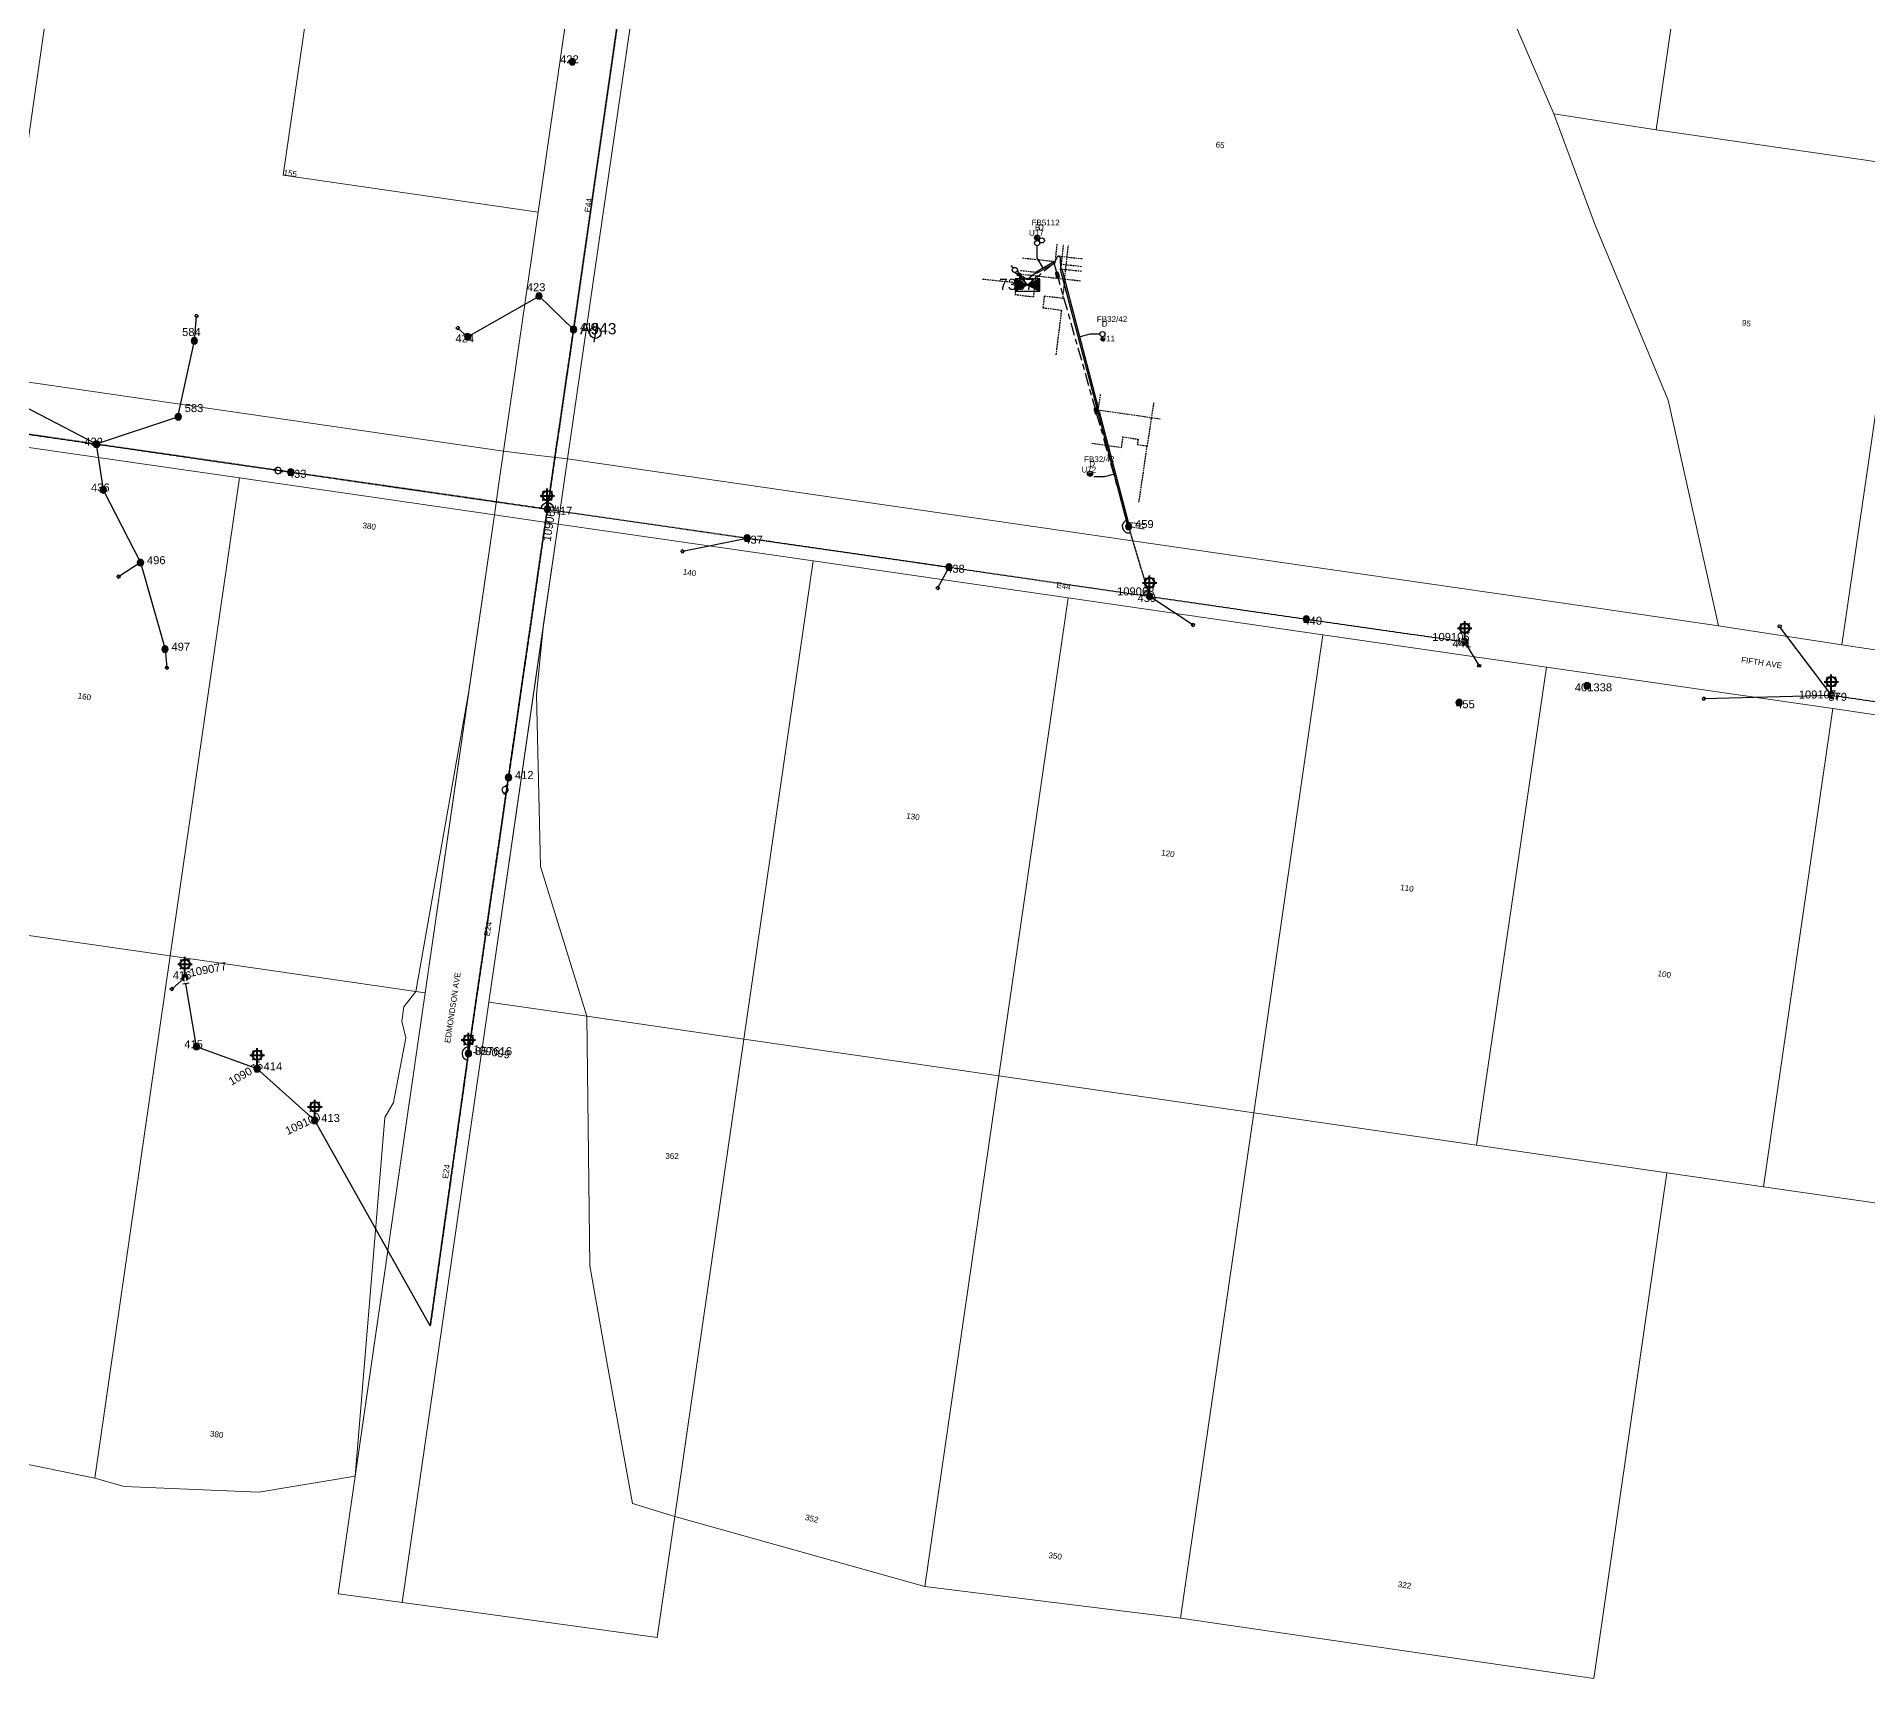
# Model space of a CAD drawing. Header units: metres. Extents: x 368 to 298975, y 411 to 6243625.
# Drawn here: x 297385 to 297957, y 6241139 to 6241652 of the extents above; entities that cross this region are included whole.
import ezdxf
from ezdxf.enums import TextEntityAlignment as Align

# ---------------------------------------------------------------- set-up
doc = ezdxf.new("R2010")
doc.units = ezdxf.units.M
for name, pattern in [('Cable Exist OH', [1, 1, 0]), ('Cable Exist UG', [8.2, 4, -1.2, 1.8, -1.2]), ('DASHED', [0.75, 0.5, -0.25])]:
    doc.linetypes.add(name, pattern=pattern)
doc.layers.get('0').update_dxf_attribs({"color": 6})
doc.layers.add('Cadastre Land Parcels_SP_EXT', color=250, linetype='Continuous', lineweight=5)
doc.layers.add('Cadastre Roads_SP_EXT', color=250, linetype='Continuous', lineweight=5)
for name, color, linetype in [('Duct_SP_EXT', 7, 'Continuous'), ('Equip_HV_EXT', 7, 'Continuous'), ('Equip_LV_EXT', 7, 'Continuous'), ('Equip_SP_HV_EXT', 7, 'Continuous'), ('Equip_SP_LV_EXT', 7, 'Continuous'), ('Equip_SP_SL_EXT', 7, 'Continuous'), ('Mains_HV_EXT', 7, 'Continuous'), ('Mains_LV_EXT', 7, 'Continuous'), ('Services_SP_EXT', 7, 'Continuous'), ('Sub_SP_EXT', 7, 'Continuous'), ('SupportsOH_SP_TR_HV_LV_SL_EXT', 7, 'Continuous'), ('Trench_SP_EXT', 7, 'Continuous')]:
    doc.layers.add(name, color=color, linetype=linetype)
doc.layers.add('UNKNOWN_FEATURES', color=1, linetype='DASHED', plot=False)
doc.styles.add('HVSW_LABEL', font='arial.ttf')
doc.styles.add('iecARIAL', font='arial.ttf', dxfattribs={"height": 2})
doc.styles.add('POLE_LABEL', font='arial.ttf')
doc.styles.get("Standard").update_dxf_attribs({"font": 'arial.ttf'})

# ---------------------------------------------------------------- blocks, each defined once
blk = doc.blocks.new('SUB_PADMOUNT_EXT')
for points in [[(0, 0), (-3.84, 1.92), (-3.84, -1.92)], [(0, 0), (3.84, 1.92), (3.84, -1.92)]]:
    blk.add_hatch(color=256).paths.add_polyline_path(points)
for p, q in [((3.84, 1.92), (-3.84, -1.92)), ((-3.84, 1.92), (3.84, -1.92))]:
    blk.add_line(p, q)
blk.add_lwpolyline([(-3.84, -1.92), (3.84, -1.92), (3.84, 1.92), (-3.84, 1.92)], close=True)
for tag, height, flags, p in [('STREET_CODE', 0.2, 9, (1.5, 0)), ('ASSET_NUM', 3.5, 8, (2, 2)), ('CONSTRUCTED_VOLTAGE', 0.2, 9, (1.5, -0.2)), ('OPERATING_VOLTAGE', 0.2, 9, (1.5, -0.6)), ('ORIENTATION', 0.2, 9, (1.5, -0.8)), ('OWNED_BY', 0.2, 9, (1.5, -1)), ('OPERATED_BY', 0.2, 9, (1.5, -1.2)), ('SECONDARY_VOLTAGE', 0.2, 9, (1.5, -1.6)), ('STATE', 0.2, 9, (1.5, -1.8)), ('SUBSTATION_TYPE', 0.2, 9, (1.5, -2.2)), ('STREETNAME', 0.2, 9, (1.5, -3)), ('SUBURB', 0.2, 9, (1.5, -3.2)), ('Z', 0.2, 1, (1.5, -3.6)), ('NO_PHASES', 0.2, 9, (1.5, -0.4)), ('MAINTAINED_BY', 0.2, 9, (1.5, -1.4)), ('PARENT', 0.2, 9, (1.5, -2)), ('USAGE', 0.2, 9, (1.5, -2.4)), ('LEGEND', 0.2, 9, (1.5, -2.6)), ('LOCATION', 0.2, 9, (1.5, -2.8)), ('NOTES', 0.2, 9, (1.5, -3.4))]:
    blk.add_attdef(tag, text='', height=height, dxfattribs=dict(flags=flags)).set_placement(p, align=Align.MIDDLE_LEFT)
blk = doc.blocks.new('DUCT_EXT')
blk.add_circle((0, 0.8), 0.8)
at = {"flags": 1}
blk.add_attdef('Z', (0, 0), '', height=0.2, dxfattribs=at)
at = {"flags": 9}
for tag, p in [('DUCT_CODE', (0, 0)), ('XSECT_TYPE', (0, -0.2)), ('STATE', (0, -0.6)), ('FB_REFERENCE', (0, -0.4)), ('NOTES', (0, -0.8))]:
    blk.add_attdef(tag, text='', height=0.2, dxfattribs=at).set_placement(p, align=Align.MIDDLE_LEFT)
blk = doc.blocks.new('LV_OH_LINKS_OPEN_EXT')
for p, q in [((-0.17, 4.97), (-0.17, 5.46)), ((-0.17, 3), (-0.17, 2.5)), ((0.17, 4.97), (0.17, 5.46)), ((0.17, 3), (0.17, 2.5))]:
    blk.add_line(p, q)
blk.add_lwpolyline([(0, 2.99, 1), (0, 4.98, 1)], format="xyb", close=True)
at = {"flags": 9}
for tag, p in [('ACTUAL_STATUS', (0, 0)), ('CONSTRUCTED_VOLTAGE', (0, -0.2)), ('OPERATING_VOLTAGE', (0, -0.6)), ('ORIENTATION', (0, -0.8)), ('OWNED_BY', (0, -1)), ('STATE', (0, -1.2)), ('SWITCH_TYPE', (0, -1.4)), ('NO_PHASES', (0, -0.4)), ('USAGE', (0, -1.6)), ('LEGEND', (0, -1.8)), ('NOTES', (0, -2))]:
    blk.add_attdef(tag, text='', height=0.2, dxfattribs=at).set_placement(p, align=Align.MIDDLE_LEFT)
at = {"flags": 1}
blk.add_attdef('Z', (0, 0), '', height=0.2, dxfattribs=at)
blk = doc.blocks.new('SL_LANTERN_EXT')
at = {"lineweight": 40}
for p, q in [((0, 1.97), (0, 6.47)), ((-2.25, 4.22), (2.25, 4.22)), ((-1.46, 5.68), (-1.06, 5.28)), ((-1.46, 2.76), (-1.06, 3.16)), ((0, 0), (0, 2.72)), ((1.46, 5.68), (1.06, 5.28)), ((1.46, 2.76), (1.06, 3.16))]:
    blk.add_line(p, q, dxfattribs=at)
blk.add_circle((0, 4.22), 1.5, dxfattribs=at)
at = {"style": 'iecARIAL', "flags": 8}
blk.add_attdef('ASSET_NUM', (1.5, 1.5), '', height=2.5, dxfattribs=at)
for tag, p, height, flags in [('OPERATING_VOLTAGE', (0.98, -1.65), 0.2, 9), ('ORIENTATION', (0.98, -1.85), 0.2, 9), ('OWNED_BY', (0.98, -2.05), 0.2, 9), ('STATE', (0.98, -2.25), 0.2, 9), ('CONSTRUCTED_VOLTAGE', (0.98, -0.65), 0.2, 9), ('CONTROL_TYPE', (0.98, -0.85), 0.2, 9), ('LANTERN_PURPOSE', (0.98, -1.05), 0.2, 9), ('LANTERN_TYPE', (0.98, -1.25), 0.2, 9), ('NO_PHASES', (0.98, -1.45), 0.2, 9), ('USAGE', (0.98, -2.45), 0.2, 9), ('CEXIST', (0.98, -2.65), 0.2, 9), ('CNEW', (0.98, -2.85), 0.2, 9), ('CNUMBER', (0.98, -3.05), 0.2, 9), ('CREMOVE', (0.98, -3.25), 0.2, 9), ('CREPLACE', (0.98, -3.45), 0.2, 9), ('LKINGHEIGHT', (0.98, -3.65), 0.2, 9), ('LBRACKET', (0.98, -3.85), 0.2, 9), ('LBRACKETVOCAB', (0.98, -4.05), 0.2, 9), ('LCATEGORY', (0.98, -4.25), 0.2, 9), ('LCHARGE1', (0.98, -4.45), 0.2, 9), ('LCHARGE1PERCENT', (0.98, -4.65), 0.2, 9), ('LCHARGE2', (0.98, -4.85), 0.2, 9), ('LCHARGE2PERCENT', (0.98, -5.05), 0.2, 9), ('LCHARGE3', (0.98, -5.25), 0.2, 9), ('LCHARGE3PERCENT', (0.98, -5.45), 0.2, 9), ('LEXIST', (0.98, -5.65), 0.2, 9), ('LLAMP', (0.98, -5.85), 0.2, 9), ('LNUMBER', (2.18, -3.25), 2.5, 8), ('STREETNAME', (0.98, -9.25), 0.2, 9), ('SUBURB', (0.98, -9.45), 0.2, 1), ('LLAMPVOCAB', (0.98, -6.05), 0.2, 9), ('LMAST', (0.98, -6.25), 0.2, 9), ('LMASTVOCAB', (0.98, -6.45), 0.2, 9), ('LNEW', (0.98, -6.65), 0.2, 9), ('LANTNUMBER', (0.98, -6.85), 0.2, 9), ('LOUTREACH', (0.98, -7.25), 0.2, 9), ('LOUTREACHVOCAB', (0.98, -7.45), 0.2, 9), ('LRATECODE', (0.98, -7.65), 0.2, 9), ('LREMOVE', (0.98, -7.85), 0.2, 9), ('LREPLACE', (0.98, -8.05), 0.2, 9), ('LTYPE', (0.98, -8.25), 0.2, 9), ('LTYPEVOCAB', (0.98, -8.45), 0.2, 9), ('LEGEND', (0.98, -8.65), 0.2, 9), ('LOCATION', (0.98, -8.85), 0.2, 9), ('NOTES', (0.98, -9.05), 0.2, 9)]:
    blk.add_attdef(tag, p, '', height=height, dxfattribs=dict(flags=flags))
blk = doc.blocks.new('CCP_EXT')
blk.add_wipeout([(0, 0.57), (0.57, 0), (0, -0.57), (-0.57, 0)])
blk.add_lwpolyline([(-0.57, 0), (0, 0.57), (0.57, 0), (0, -0.57), (-0.57, 0)])
at = {"flags": 1}
blk.add_attdef('Z', (0, 0), '', height=0.2, dxfattribs=at)
at = {"flags": 9}
for tag, p in [('CCP_TYPE', (0, 0)), ('CONSTRUCTED_VOLTAGE', (0, -0.2)), ('OPERATING_VOLTAGE', (0, -0.6)), ('ORIENTATION', (0, -0.8)), ('OWNED_BY', (0, -1)), ('STATE', (0, -1.8)), ('NO_PHASES', (0, -0.4)), ('USAGE', (0, -1.2)), ('LEGEND', (0, -1.4)), ('LIFE_SUPPORT', (0, -1.6)), ('NOTES', (0, -2))]:
    blk.add_attdef(tag, text='', height=0.2, dxfattribs=at).set_placement(p, align=Align.MIDDLE_LEFT)
blk = doc.blocks.new('POLE_EXT')
blk.add_hatch(color=256).paths.add_polyline_path([(-1, 0, 1), (1, 0, 1)])
blk.add_lwpolyline([(-1, 0, 1), (1, 0, 1)], format="xyb", close=True)
for tag, height, flags, p in [('pNumber', 2.5, 8, (-17.84, 2.07)), ('OWNED_BY', 0.2, 9, (1.35, -0.4)), ('SPECIAL_USE', 0.2, 9, (1.35, -0.8)), ('STATE', 0.2, 9, (1.35, -1)), ('cLV', 0.2, 9, (1.35, -1.4)), ('hDepth', 0.2, 9, (1.35, -1.6)), ('hDia', 0.2, 9, (1.35, -1.8)), ('cHV', 0.2, 9, (1.35, -2)), ('cLinedev', 0.2, 9, (1.35, -3.4)), ('pExisting', 0.2, 9, (1.35, -3.8)), ('pFooting', 0.2, 9, (1.35, -4.4)), ('pNew', 0.2, 9, (1.35, -4.6)), ('pRelocate', 0.2, 9, (1.35, -5)), ('pRemove', 0.2, 9, (1.35, -5.2)), ('pReplace', 0.2, 9, (1.35, -5.4)), ('pStay', 0.2, 9, (1.35, -5.6)), ('pType', 0.2, 9, (1.35, -5.8)), ('PARENT', 0.2, 9, (1.35, -0.6)), ('USAGE', 0.2, 9, (1.35, -1.2)), ('LBRACKET', 0.2, 9, (1.35, -2.2)), ('LExisting', 0.2, 9, (1.35, -2.4)), ('LANTNUMBER', 0.2, 9, (1.35, -2.6)), ('LOther', 0.2, 9, (1.35, -2.8)), ('LRemove', 0.2, 9, (1.35, -3)), ('LEGEND', 0.2, 9, (1.35, -3.2)), ('LOCATION', 0.2, 9, (1.35, -3.6)), ('PFNUMBER', 0.2, 9, (1.35, -4)), ('NEWPFNUMBER', 0.2, 9, (1.35, -4.2)), ('cspan', 0.2, 9, (1.35, -6)), ('STREETNAME', 0.2, 9, (1.35, -6.2)), ('SUBURB', 0.2, 9, (1.35, -6.4)), ('OPERATED_BY', 0.2, 9, (1.36, -7.01)), ('NOTES', 0.2, 9, (1.35, -6.6)), ('MAINTAINED_BY', 0.2, 9, (1.36, -6.81))]:
    blk.add_attdef(tag, text='', height=height, dxfattribs=dict(flags=flags)).set_placement(p, align=Align.MIDDLE_LEFT)
at = {"style": 'POLE_LABEL'}
for tag, height, flags, p in [('STRUCTURE_PLANT_NUMBER', 0.2, 9, (1.35, 0.03)), ('ASSET_NUM', 2.5, 8, (2, 2)), ('STREET_CODE', 0.2, 9, (1.35, -0.2))]:
    blk.add_attdef(tag, text='', height=height, dxfattribs=dict(at, flags=flags)).set_placement(p, align=Align.MIDDLE_LEFT)
at = {"flags": 1}
blk.add_attdef('Z', (1.35, -7.33), '', height=0.2, dxfattribs=at)
blk = doc.blocks.new('HV_STJ_EXT')
h = blk.add_hatch(color=256)
edge = h.paths.add_edge_path()
edge.add_ellipse((-0.59, 0.13), major_axis=(0.226, 0.226), ratio=1, start_angle=45, end_angle=135)
edge.add_line((-0.91, 0.13), (-0.91, -0.13))
edge.add_ellipse((-0.59, -0.13), major_axis=(0.226, 0.226), ratio=1, start_angle=135, end_angle=225)
edge.add_line((-0.59, -0.45), (0.59, -0.45))
edge.add_ellipse((0.59, -0.13), major_axis=(-0.226, 0.226), ratio=1, start_angle=135, end_angle=225)
edge.add_line((0.91, -0.13), (0.91, 0.13))
edge.add_ellipse((0.59, 0.13), major_axis=(-0.226, 0.226), ratio=1, start_angle=225, end_angle=315)
edge.add_line((0.59, 0.45), (-0.59, 0.45))
blk.add_lwpolyline([(-0.91, 0.13), (-0.91, -0.13, 0.414214), (-0.59, -0.45), (0.59, -0.45, 0.414214), (0.91, -0.13), (0.91, 0.13, 0.414214), (0.59, 0.45), (-0.59, 0.45, 0.414214)], format="xyb", close=True)
for tag, flags, p in [('ORIENTATION', 9, (1.5, 0)), ('Z', 1, (1.5, -0.8)), ('USAGE', 9, (1.5, -0.2)), ('LEGEND', 9, (1.5, -0.4)), ('NOTES', 9, (1.5, -0.6))]:
    blk.add_attdef(tag, text='', height=0.2, dxfattribs=dict(flags=flags)).set_placement(p, align=Align.MIDDLE_LEFT)
blk = doc.blocks.new('LV_UG_DFUSE_CLOSED_EXT')
for points in [[(1, 0), (0, 0)], [(5.04, 0.73), (2.16, -0.72)], [(5.05, -0.71), (2.16, 0.72)], [(6.2, 0.01), (7.2, 0.01)]]:
    blk.add_lwpolyline(points)
for centre in [(1.8, 0), (5.4, 0.01)]:
    blk.add_circle(centre, 0.8)
at = {"flags": 9}
for tag, p in [('ACTUAL_STATUS', (0, 0)), ('CONSTRUCTED_VOLTAGE', (0, -0.2)), ('OPERATING_VOLTAGE', (0, -0.6)), ('ORIENTATION', (0, -0.8)), ('STATE', (0, -1)), ('SWITCH_TYPE', (0, -1.2)), ('NO_PHASES', (0, -0.4)), ('USAGE', (0, -1.4)), ('NOTES', (0, -1.6))]:
    blk.add_attdef(tag, text='', height=0.2, dxfattribs=at).set_placement(p, align=Align.MIDDLE_LEFT)
at = {"flags": 1}
blk.add_attdef('Z', (0, 0), '', height=0.2, dxfattribs=at)
blk = doc.blocks.new('HV_ABS_CLOSED_EXT')
blk.add_line((-3, 6.87), (3, 6.87))
blk.add_circle((0, 6.87), 1.8)
at = {"flags": 1}
blk.add_attdef('Z', (0, 0), '', height=0.2, dxfattribs=at)
at = {"style": 'HVSW_LABEL'}
for tag, height, flags, p in [('ASSET_NUM', 3.5, 8, (2, 2)), ('STREET_CODE', 0.2, 9, (0, -0.2))]:
    blk.add_attdef(tag, text='', height=height, dxfattribs=dict(at, flags=flags)).set_placement(p, align=Align.MIDDLE_LEFT)
at = {"flags": 9}
for tag, p in [('ACTUAL_STATUS', (0, -0.4)), ('CONSTRUCTED_VOLTAGE', (0, -0.6)), ('OPERATING_VOLTAGE', (0, -1)), ('ORIENTATION', (0, -1.2)), ('OWNED_BY', (0, -1.4)), ('STATE', (0, -1.6)), ('SWITCH_TYPE', (0, -1.8)), ('STREETNAME', (0, -2.6)), ('SUBURB', (0, -2.8)), ('NO_PHASES', (0, -0.8)), ('USAGE', (0, -2)), ('LEGEND', (0, -2.2)), ('LOCATION', (0, -2.4)), ('NOTES', (0, -3))]:
    blk.add_attdef(tag, text='', height=0.2, dxfattribs=at).set_placement(p, align=Align.MIDDLE_LEFT)
blk = doc.blocks.new('End Shackle_EXT')
blk.add_wipeout([(0, 0.25), (1.81, 0.25), (1.82, -0.25), (0, -0.25)])
blk.add_line((1.81, -1), (1.81, 1))
at = {"flags": 1}
blk.add_attdef('Z', (0, 0), '', height=0.2, dxfattribs=at)
at = {"flags": 9}
for tag, p in [('CONNECTOR_TYPE', (0, 0)), ('CONSTRUCTED_VOLTAGE', (0, -0.2)), ('OPERATING_VOLTAGE', (0, -0.6)), ('ORIENTATION', (0, -0.8)), ('OWNED_BY', (0, -1)), ('STATE', (0, -1.2)), ('NO_PHASES', (0, -0.4)), ('USAGE', (0, -1.4)), ('NOTES', (0, -1.6))]:
    blk.add_attdef(tag, text='', height=0.2, dxfattribs=at).set_placement(p, align=Align.MIDDLE_LEFT)
blk = doc.blocks.new('CABLE_LARGE_EXT')
h = blk.add_hatch(color=256)
edge = h.paths.add_edge_path()
edge.add_arc((0, 0.55), 0.55, 0, 360)
blk.add_circle((0, 0.55), 0.55)
at = {"flags": 1}
blk.add_attdef('Z', (0, 0), '', height=0.2, dxfattribs=at)
at = {"flags": 9}
for tag, p in [('COND_CODE', (0, 0)), ('STATE', (0, -0.4)), ('XSECT_SIZE', (0, -0.6)), ('FB_REFERENCE', (0, -0.2)), ('NOTES', (0, -0.8))]:
    blk.add_attdef(tag, text='', height=0.2, dxfattribs=at).set_placement(p, align=Align.MIDDLE_LEFT)

msp = doc.modelspace()

# ---------------------------------------------------------------- linework, layer by layer
at = {"layer": 'Cadastre Land Parcels_SP_EXT', "linetype": 'Continuous'}
for points in [[(297573.81, 6241821.32), (297494.16, 6241832.85), (297472.54, 6241683.5), (297461.73, 6241608.83), (297541.38, 6241597.3), (297573.81, 6241821.32)], [(297758.11, 6241795.1), (297673.57, 6241807.1), (297593.73, 6241818.44), (297572.18, 6241669.69), (297550.53, 6241520.17), (297628.65, 6241508.85), (297788.79, 6241485.66), (297869.64, 6241473.95), (297910.22, 6241467.98), (297894.4, 6241538.55), (297871.66, 6241593.16), (297858.73, 6241627.98), (297818.25, 6241721.84), (297758.11, 6241795.1)], [(297912.36, 6241772.32), (297834.91, 6241783.76), (297758.11, 6241795.1), (297818.25, 6241721.84), (297858.73, 6241627.98), (297890.73, 6241622.96), (297912.36, 6241772.32)], [(297951.14, 6241766.71), (297912.36, 6241772.32), (297890.73, 6241622.96), (297954.74, 6241613.69), (297970.39, 6241611.42), (298050.05, 6241599.88), (298076.6, 6241596.03), (298098.25, 6241745.4), (297951.14, 6241766.71)], [(297392.89, 6241695.03), (297353.07, 6241700.8), (297331.44, 6241551.45), (297371.27, 6241545.69), (297392.89, 6241695.03)], [(297472.54, 6241683.5), (297392.89, 6241695.03), (297371.27, 6241545.69), (297530.57, 6241522.62), (297541.38, 6241597.3), (297461.73, 6241608.83), (297472.54, 6241683.5)], [(297890.73, 6241622.96), (297858.73, 6241627.98), (297871.66, 6241593.16), (297894.4, 6241538.55), (297910.22, 6241467.98), (297948.75, 6241462.06), (297957.01, 6241519.06), (297970.39, 6241611.42), (297954.74, 6241613.69), (297890.73, 6241622.96)], [(297958.44, 6241460.66), (298028.41, 6241450.52), (298050.05, 6241599.88), (297970.39, 6241611.42), (297957.01, 6241519.06), (297948.75, 6241462.06), (297958.44, 6241460.66)], [(297448.05, 6241514.24), (297368.4, 6241525.77), (297346.78, 6241376.42), (297426.43, 6241364.89), (297448.05, 6241514.24)], [(297519.74, 6241447.66), (297527.71, 6241502.71), (297448.05, 6241514.24), (297426.43, 6241364.89), (297503.2, 6241353.77), (297519.74, 6241447.66)], [(297627.27, 6241488.29), (297547.62, 6241499.82), (297543.09, 6241468.51), (297540.83, 6241446.61), (297542.16, 6241392.87), (297556.63, 6241346.04), (297605.65, 6241338.94), (297627.27, 6241488.29)], [(297706.93, 6241476.76), (297627.27, 6241488.29), (297605.65, 6241338.94), (297685.3, 6241327.41), (297706.93, 6241476.76)], [(297786.58, 6241465.22), (297706.93, 6241476.76), (297685.3, 6241327.41), (297764.95, 6241315.88), (297786.58, 6241465.22)], [(297542.16, 6241392.87), (297540.83, 6241446.61), (297543.09, 6241468.51), (297526, 6241350.47), (297556.63, 6241346.04), (297542.16, 6241392.87)], [(297856.46, 6241455.1), (297786.58, 6241465.22), (297764.95, 6241315.88), (297834.56, 6241305.79), (297856.46, 6241455.1)], [(297945.89, 6241442.15), (297856.46, 6241455.1), (297834.56, 6241305.79), (297894.08, 6241297.17), (297924.25, 6241292.8), (297945.89, 6241442.15)], [(297519.74, 6241447.66), (297503.2, 6241353.77), (297506.08, 6241353.35), (297519.74, 6241447.66)], [(297959.22, 6241440.22), (297945.89, 6241442.15), (297924.25, 6241292.8), (297962.54, 6241287.26), (298003.9, 6241281.26), (298025.54, 6241430.6), (297959.22, 6241440.22)], [(297426.43, 6241364.89), (297346.78, 6241376.42), (297323.51, 6241215.69), (297342.45, 6241214.09), (297402.82, 6241201.75), (297426.43, 6241364.89)], [(297484.23, 6241202.35), (297493.47, 6241314.45), (297496.16, 6241319.12), (297500.09, 6241339.28), (297498.82, 6241344.52), (297499.46, 6241348.97), (297503.2, 6241353.77), (297426.43, 6241364.89), (297402.82, 6241201.75), (297411.99, 6241199.15), (297454.15, 6241197.39), (297484.23, 6241202.35)], [(297506.08, 6241353.35), (297503.2, 6241353.77), (297499.46, 6241348.97), (297498.82, 6241344.52), (297500.09, 6241339.28), (297496.16, 6241319.12), (297493.47, 6241314.45), (297484.23, 6241202.35), (297506.08, 6241353.35)], [(297584.06, 6241189.78), (297570.9, 6241193.85), (297563.07, 6241236.94), (297557.53, 6241268.03), (297556.63, 6241346.04), (297526, 6241350.47), (297498.85, 6241162.91), (297518.26, 6241160.25), (297578.58, 6241151.97), (297584.06, 6241189.78)], [(297605.65, 6241338.94), (297556.63, 6241346.04), (297557.53, 6241268.03), (297563.07, 6241236.94), (297570.9, 6241193.85), (297584.06, 6241189.78), (297605.65, 6241338.94)], [(297685.3, 6241327.41), (297605.65, 6241338.94), (297584.06, 6241189.78), (297662.21, 6241167.93), (297685.3, 6241327.41)], [(297764.95, 6241315.87), (297685.3, 6241327.41), (297662.21, 6241167.93), (297742.08, 6241157.96), (297764.95, 6241315.87)], [(297894.08, 6241297.17), (297834.56, 6241305.79), (297764.95, 6241315.87), (297742.08, 6241157.96), (297871.2, 6241139.19), (297894.08, 6241297.17)]]:
    msp.add_lwpolyline(points, close=True, dxfattribs=at)
at = {"layer": 'Cadastre Roads_SP_EXT', "linetype": 'Continuous'}
for points in [[(297593.73, 6241818.44), (297585.44, 6241819.64), (297573.81, 6241821.32), (297541.38, 6241597.3), (297530.57, 6241522.62), (297538.89, 6241521.6), (297550.53, 6241520.17), (297572.18, 6241669.69), (297593.73, 6241818.44)], [(297547.62, 6241499.82), (297537.65, 6241501.27), (297527.71, 6241502.71), (297506.09, 6241353.36), (297478.92, 6241165.65), (297488.38, 6241164.35), (297498.85, 6241162.91), (297526, 6241350.47), (297547.62, 6241499.82)]]:
    msp.add_lwpolyline(points, close=True, dxfattribs=at)
at = {"layer": 'Duct_SP_EXT'}
for p, q in [((297696.96, 6241578.63), (297702.74, 6241581.96)), ((297697.2, 6241578.21), (297702.98, 6241581.55)), ((297702.74, 6241581.96), (297702.86, 6241581.76)), ((297702.98, 6241581.55), (297702.86, 6241581.76)), ((297696.96, 6241578.63), (297697.08, 6241578.42)), ((297697.2, 6241578.21), (297697.08, 6241578.42)), ((297704.49, 6241579.47), (297704.73, 6241579.53)), ((297704.49, 6241579.47), (297715.91, 6241536.02)), ((297704.96, 6241579.59), (297704.73, 6241579.53)), ((297704.96, 6241579.59), (297716.38, 6241536.15)), ((297715.91, 6241536.02), (297716.14, 6241536.09)), ((297716.38, 6241536.15), (297716.14, 6241536.09)), ((297716.23, 6241534.81), (297716.46, 6241534.87)), ((297716.69, 6241534.94), (297716.46, 6241534.87)), ((297716.69, 6241534.94), (297725.78, 6241500.37)), ((297716.23, 6241534.81), (297725.31, 6241500.25)), ((297725.31, 6241500.25), (297725.55, 6241500.31)), ((297725.78, 6241500.37), (297725.55, 6241500.31))]:
    msp.add_line(p, q, dxfattribs=at)
for points in [[(297697.2, 6241586.61), (297697.2, 6241583.01), (297698.95, 6241579.97)], [(297716.69, 6241559.13), (297713.8, 6241559.13), (297710.71, 6241558.34)], [(297714.99, 6241514.71), (297718.36, 6241514.71), (297721.13, 6241515.45)]]:
    msp.add_lwpolyline(points, dxfattribs=at)
at = {"layer": 'Mains_HV_EXT', "linetype": 'Cable Exist OH'}
for points in [[(297567.24, 6241663.64), (297552.45, 6241560.62)], [(297552.45, 6241560.62), (297544.25, 6241504.46)], [(297318.46, 6241537.05), (297544.25, 6241504.46)], [(297519.59, 6241334.41), (297544.25, 6241504.46)], [(297732.46, 6241477.23), (297725.87, 6241499.07)], [(297507.69, 6241249.38), (297519.59, 6241334.41)]]:
    msp.add_lwpolyline(points, dxfattribs=at)
at = {"layer": 'Mains_HV_EXT', "linetype": 'Cable Exist UG'}
for points in [[(297715.7, 6241535.11), (297703.63, 6241577.65)], [(297725.87, 6241499.07), (297715.7, 6241535.11)]]:
    msp.add_lwpolyline(points, dxfattribs=at)
at = {"layer": 'Mains_HV_EXT', "linetype": 'Continuous'}
for points in [[(297542.29, 6241504.75, -1.040885), (297546.14, 6241504.19)], [(297725.33, 6241500.99, 0.957668), (297726.22, 6241497.12)], [(297732.1, 6241479.22, 0.318226), (297730.47, 6241477.52)], [(297519.88, 6241336.39, 1.003224), (297519.32, 6241332.44)]]:
    msp.add_lwpolyline(points, format="xyb", dxfattribs=at)
at = {"layer": 'Mains_LV_EXT', "linetype": 'Cable Exist OH'}
for points in [[(297552.45, 6241560.62), (297567.24, 6241663.64)], [(297544.25, 6241504.46), (297552.45, 6241560.62)], [(297403.39, 6241524.78), (297318.46, 6241537.05)], [(297464.08, 6241516.02), (297403.39, 6241524.78)], [(297544.25, 6241504.46), (297464.08, 6241516.02)], [(297544.25, 6241504.46), (297532.11, 6241420.65)], [(297544.25, 6241504.46), (297606.69, 6241495.44)], [(297606.69, 6241495.44), (297669.75, 6241486.36)], [(297669.75, 6241486.36), (297732.46, 6241477.23)], [(297532.11, 6241420.65), (297519.59, 6241334.41)], [(297519.59, 6241334.41), (297507.69, 6241249.38)]]:
    msp.add_lwpolyline(points, dxfattribs=at)
at = {"layer": 'Mains_LV_EXT', "linetype": 'Continuous'}
msp.add_lwpolyline([(297546.26, 6241504.18, 0.999998), (297542.25, 6241504.75)], format="xyb", dxfattribs=at)
at = {"layer": 'Services_SP_EXT'}
for points in [[(297403.39, 6241524.78), (297370.69, 6241541.73), (297368.44, 6241550.4)], [(297403.32, 6241524.76), (297405.5, 6241510.49), (297417.14, 6241487.78)], [(297453.59, 6241329.65), (297434.64, 6241336.54), (297431.03, 6241358.1)], [(297471.61, 6241313.51), (297453.59, 6241329.65)], [(297507.69, 6241249.38), (297471.61, 6241313.51)]]:
    msp.add_lwpolyline(points, dxfattribs=at)
at = {"layer": 'Trench_SP_EXT', "linetype": 'Cable Exist UG'}
msp.add_lwpolyline([(297704.73, 6241579.53), (297704.54, 6241583), (297704.54, 6241583, 0.771793), (297703.52, 6241583.19), (297703.52, 6241583.19), (297702.86, 6241581.76)], format="xyb", dxfattribs=at)
for points in [[(297716.14, 6241536.09), (297716.46, 6241534.87)], [(297725.87, 6241499.07), (297725.56, 6241500.35)]]:
    msp.add_lwpolyline(points, dxfattribs=at)
at = {"layer": 'UNKNOWN_FEATURES'}
for points in [[(297703.47, 6241587.3), (297702.86, 6241581.76)], [(297704.73, 6241579.53), (297705.55, 6241587.07)], [(297705.89, 6241576.37), (297707.04, 6241586.91)], [(297702.86, 6241581.76), (297692.56, 6241582.88)], [(297704.1, 6241583.53), (297711.61, 6241582.71)], [(297704.64, 6241581.05), (297711.35, 6241580.31)], [(297704.73, 6241579.53), (297711.19, 6241578.84)], [(297705.89, 6241576.37), (297710.86, 6241575.83)], [(297735.71, 6241532.61), (297730.83, 6241533.31), (297716.33, 6241535.39)], [(297716.37, 6241535.41), (297717.13, 6241540.35)], [(297733.69, 6241537.69), (297732.93, 6241532.75), (297731.62, 6241524.2)], [(297714.38, 6241525.07), (297723.64, 6241523.75), (297724.11, 6241527.03), (297728.83, 6241526.35), (297728.61, 6241524.64), (297731.58, 6241524.21), (297728.99, 6241506.58)], [(297730.94, 6241499.57), (297726.23, 6241500.25), (297725.56, 6241500.35)], [(297725.87, 6241499.07), (297730.76, 6241498.36)]]:
    msp.add_lwpolyline(points, dxfattribs=at)

# ---------------------------------------------------------------- block references
at = {"layer": 'Duct_SP_EXT'}
for name, p, rotation in [('DUCT_EXT', (297696.46, 6241589.29), 270.2291059660025), ('CABLE_LARGE_EXT', (297696.46, 6241589.29), 270.2291059660025), ('DUCT_EXT', (297696.47, 6241587.59), 270.2291059660025), ('DUCT_EXT', (297697.94, 6241588.44), 270.2291059660025), ('CABLE_LARGE_EXT', (297717.74, 6241557.02), 0.2291059660023083)]:
    msp.add_blockref(name, p, dxfattribs=dict(at, rotation=rotation))
for name, p in [('DUCT_EXT', (297717.69, 6241558.36)), ('DUCT_EXT', (297713.81, 6241514.74)), ('CABLE_LARGE_EXT', (297713.81, 6241514.74))]:
    msp.add_blockref(name, p, dxfattribs=at)
at = {"layer": 'Equip_HV_EXT'}
for p, rotation in [((297703.63, 6241577.65), 285.8290248415314), ((297715.7, 6241535.11), 285.7603510478165)]:
    msp.add_blockref('HV_STJ_EXT', p, dxfattribs=dict(at, rotation=rotation))
at = {"layer": 'Equip_SP_HV_EXT'}
ref = msp.add_blockref('HV_ABS_CLOSED_EXT', (297552.45, 6241560.62), dxfattribs=dict(at, rotation=261.827325969576))
ref.add_attrib('ASSET_NUM', 'A943', dxfattribs={"layer": '0', "height": 3.5, "style": 'HVSW_LABEL'}).set_placement((297554.45, 6241560.87), align=Align.MIDDLE_LEFT)
at = {"layer": 'Equip_SP_LV_EXT'}
for p, rotation in [((297464.08, 6241516.02), 82.41099074685212), ((297532.11, 6241420.65), 164.8560523915979)]:
    msp.add_blockref('LV_OH_LINKS_OPEN_EXT', p, dxfattribs=dict(at, rotation=rotation))
at = {"layer": 'Equip_SP_SL_EXT'}
ref = msp.add_blockref('SL_LANTERN_EXT', (297544.25, 6241504.46), dxfattribs=at)
ref.add_attrib('ASSET_NUM', '109061', dxfattribs={"layer": '0', "height": 2.5, "rotation": 81.6906, "style": 'iecARIAL'}).set_placement((297545.75, 6241505.96), align=Align.MIDDLE_RIGHT)
ref = msp.add_blockref('SL_LANTERN_EXT', (297732.41, 6241477.28), dxfattribs=at)
ref.add_attrib('ASSET_NUM', '109063', dxfattribs={"layer": '0', "height": 2.5, "rotation": 359.9134, "style": 'iecARIAL'}).set_placement((297733.91, 6241478.78), align=Align.MIDDLE_RIGHT)
ref = msp.add_blockref('SL_LANTERN_EXT', (297830.9, 6241463.06), dxfattribs=at)
ref.add_attrib('ASSET_NUM', '109106', dxfattribs={"layer": '0', "height": 2.5, "rotation": 0.0058, "style": 'iecARIAL'}).set_placement((297832.4, 6241464.56), align=Align.MIDDLE_RIGHT)
ref = msp.add_blockref('SL_LANTERN_EXT', (297945.41, 6241446.35), dxfattribs=at)
ref.add_attrib('ASSET_NUM', '109107', dxfattribs={"layer": '0', "height": 2.5, "rotation": 0.2048, "style": 'iecARIAL'}).set_placement((297946.91, 6241447.85), align=Align.TOP_RIGHT)
ref = msp.add_blockref('SL_LANTERN_EXT', (297431.03, 6241358.1), dxfattribs=at)
ref.add_attrib('ASSET_NUM', '109077', dxfattribs={"layer": '0', "height": 2.5, "rotation": 10.7777, "style": 'iecARIAL'}).set_placement((297432.53, 6241359.6), align=Align.MIDDLE_LEFT)
ref = msp.add_blockref('SL_LANTERN_EXT', (297519.59, 6241334.41), dxfattribs=at)
ref.add_attrib('ASSET_NUM', '109099', dxfattribs={"layer": '0', "height": 2.5, "rotation": 350.5847, "style": 'iecARIAL'}).set_placement((297521.09, 6241335.91), align=Align.MIDDLE_LEFT)
ref = msp.add_blockref('SL_LANTERN_EXT', (297453.59, 6241329.65), dxfattribs=at)
ref.add_attrib('ASSET_NUM', '109076', dxfattribs={"layer": '0', "height": 2.5, "rotation": 29.368, "style": 'iecARIAL'}).set_placement((297455.09, 6241331.15), align=Align.MIDDLE_RIGHT)
ref = msp.add_blockref('SL_LANTERN_EXT', (297471.61, 6241313.51), dxfattribs=at)
ref.add_attrib('ASSET_NUM', '109100', dxfattribs={"layer": '0', "height": 2.5, "rotation": 25.1869, "style": 'iecARIAL'}).set_placement((297473.11, 6241315.01), align=Align.MIDDLE_RIGHT)
at = {"layer": 'Sub_SP_EXT'}
ref = msp.add_blockref('SUB_PADMOUNT_EXT', (297694.27, 6241574.47), dxfattribs=at)
ref.add_attrib('ASSET_NUM', '7367', dxfattribs={"layer": '0', "height": 3.5}).set_placement((297696.27, 6241574.72), align=Align.MIDDLE_RIGHT)
at = {"layer": 'SupportsOH_SP_TR_HV_LV_SL_EXT'}
ref = msp.add_blockref('POLE_EXT', (297552.06, 6241644.26), dxfattribs=at)
ref.add_attrib('ASSET_NUM', '422', dxfattribs={"layer": '0', "height": 2.5, "style": 'POLE_LABEL'}).set_placement((297554.06, 6241645.01), align=Align.MIDDLE_RIGHT)
ref = msp.add_blockref('POLE_EXT', (297541.65, 6241571.06), dxfattribs=at)
ref.add_attrib('ASSET_NUM', '423', dxfattribs={"layer": '0', "height": 2.5, "style": 'POLE_LABEL'}).set_placement((297543.65, 6241571.81), align=Align.BOTTOM_RIGHT)
ref = msp.add_blockref('POLE_EXT', (297433.96, 6241557.07), dxfattribs=at)
ref.add_attrib('ASSET_NUM', '584', dxfattribs={"layer": '0', "height": 2.5, "style": 'POLE_LABEL'}).set_placement((297435.96, 6241557.82), align=Align.BOTTOM_RIGHT)
ref = msp.add_blockref('POLE_EXT', (297552.45, 6241560.62), dxfattribs=at)
ref.add_attrib('ASSET_NUM', '418', dxfattribs={"layer": '0', "height": 2.5, "style": 'POLE_LABEL'}).set_placement((297554.45, 6241561.37), align=Align.MIDDLE_LEFT)
ref = msp.add_blockref('POLE_EXT', (297428.94, 6241533.3), dxfattribs=at)
ref.add_attrib('ASSET_NUM', '583', dxfattribs={"layer": '0', "height": 2.5, "style": 'POLE_LABEL'}).set_placement((297430.94, 6241534.05), align=Align.BOTTOM_LEFT)
ref = msp.add_blockref('POLE_EXT', (297403.39, 6241524.78), dxfattribs=at)
ref.add_attrib('ASSET_NUM', '432', dxfattribs={"layer": '0', "height": 2.5, "rotation": 0.0069, "style": 'POLE_LABEL'}).set_placement((297405.39, 6241525.53), align=Align.MIDDLE_RIGHT)
ref = msp.add_blockref('POLE_EXT', (297405.5, 6241510.49), dxfattribs=at)
ref.add_attrib('ASSET_NUM', '436', dxfattribs={"layer": '0', "height": 2.5, "rotation": 0.0451, "style": 'POLE_LABEL'}).set_placement((297407.5, 6241511.24), align=Align.MIDDLE_RIGHT)
ref = msp.add_blockref('POLE_EXT', (297464.08, 6241516.02), dxfattribs=at)
ref.add_attrib('ASSET_NUM', '433', dxfattribs={"layer": '0', "height": 2.5, "style": 'POLE_LABEL'}).set_placement((297466.08, 6241516.77), align=Align.TOP_CENTER)
ref = msp.add_blockref('POLE_EXT', (297544.25, 6241504.46), dxfattribs=at)
ref.add_attrib('ASSET_NUM', '417', dxfattribs={"layer": '0', "height": 2.5, "style": 'POLE_LABEL'}).set_placement((297546.25, 6241505.21), align=Align.TOP_LEFT)
ref = msp.add_blockref('POLE_EXT', (297725.87, 6241499.07), dxfattribs=at)
ref.add_attrib('ASSET_NUM', '459', dxfattribs={"layer": '0', "height": 2.5, "style": 'POLE_LABEL'}).set_placement((297727.87, 6241499.82), align=Align.MIDDLE_LEFT)
ref = msp.add_blockref('POLE_EXT', (297606.69, 6241495.44), dxfattribs=at)
ref.add_attrib('ASSET_NUM', '437', dxfattribs={"layer": '0', "height": 2.5, "style": 'POLE_LABEL'}).set_placement((297608.69, 6241496.19), align=Align.TOP_CENTER)
ref = msp.add_blockref('POLE_EXT', (297417.14, 6241487.78), dxfattribs=at)
ref.add_attrib('ASSET_NUM', '496', dxfattribs={"layer": '0', "height": 2.5, "rotation": 0.0734, "style": 'POLE_LABEL'}).set_placement((297419.14, 6241488.53), align=Align.MIDDLE_LEFT)
ref = msp.add_blockref('POLE_EXT', (297669.75, 6241486.36), dxfattribs=at)
ref.add_attrib('ASSET_NUM', '438', dxfattribs={"layer": '0', "height": 2.5, "style": 'POLE_LABEL'}).set_placement((297671.75, 6241487.11), align=Align.TOP_CENTER)
ref = msp.add_blockref('POLE_EXT', (297732.46, 6241477.23), dxfattribs=at)
ref.add_attrib('ASSET_NUM', '439', dxfattribs={"layer": '0', "height": 2.5, "style": 'POLE_LABEL'}).set_placement((297734.46, 6241477.98), align=Align.TOP_RIGHT)
ref = msp.add_blockref('POLE_EXT', (297781.39, 6241470.11), dxfattribs=at)
ref.add_attrib('ASSET_NUM', '440', dxfattribs={"layer": '0', "height": 2.5, "style": 'POLE_LABEL'}).set_placement((297783.39, 6241470.86), align=Align.TOP_CENTER)
ref = msp.add_blockref('POLE_EXT', (297424.8, 6241460.76), dxfattribs=at)
ref.add_attrib('ASSET_NUM', '497', dxfattribs={"layer": '0', "height": 2.5, "rotation": 0.0122, "style": 'POLE_LABEL'}).set_placement((297426.8, 6241461.51), align=Align.MIDDLE_LEFT)
ref = msp.add_blockref('POLE_EXT', (297830.9, 6241463.06), dxfattribs=at)
ref.add_attrib('ASSET_NUM', '441', dxfattribs={"layer": '0', "height": 2.5, "rotation": 359.9939, "style": 'POLE_LABEL'}).set_placement((297832.9, 6241463.81), align=Align.TOP_RIGHT)
ref = msp.add_blockref('POLE_EXT', (297869.1, 6241449.3), dxfattribs=at)
ref.add_attrib('ASSET_NUM', '401338', dxfattribs={"layer": '0', "height": 2.5, "style": 'POLE_LABEL'}).set_placement((297871.1, 6241450.05), align=Align.TOP_CENTER)
ref = msp.add_blockref('POLE_EXT', (297829.12, 6241444.04), dxfattribs=at)
ref.add_attrib('ASSET_NUM', '455', dxfattribs={"layer": '0', "height": 2.5, "style": 'POLE_LABEL'}).set_placement((297831.12, 6241444.79), align=Align.TOP_CENTER)
ref = msp.add_blockref('POLE_EXT', (297945.41, 6241446.35), dxfattribs=at)
ref.add_attrib('ASSET_NUM', '579', dxfattribs={"layer": '0', "height": 2.5, "style": 'POLE_LABEL'}).set_placement((297947.41, 6241447.1), align=Align.TOP_CENTER)
ref = msp.add_blockref('POLE_EXT', (297532.11, 6241420.65), dxfattribs=at)
ref.add_attrib('ASSET_NUM', '412', dxfattribs={"layer": '0', "height": 2.5, "style": 'POLE_LABEL'}).set_placement((297534.11, 6241421.4), align=Align.MIDDLE_LEFT)
ref = msp.add_blockref('POLE_EXT', (297434.64, 6241336.54), dxfattribs=at)
ref.add_attrib('ASSET_NUM', '415', dxfattribs={"layer": '0', "height": 2.5, "style": 'POLE_LABEL'}).set_placement((297436.64, 6241337.29), align=Align.MIDDLE_RIGHT)
ref = msp.add_blockref('POLE_EXT', (297519.59, 6241334.41), dxfattribs=at)
ref.add_attrib('ASSET_NUM', '857616', dxfattribs={"layer": '0', "height": 2.5, "style": 'POLE_LABEL'}).set_placement((297521.59, 6241335.16), align=Align.MIDDLE_LEFT)
ref = msp.add_blockref('POLE_EXT', (297453.59, 6241329.65), dxfattribs=at)
ref.add_attrib('ASSET_NUM', '414', dxfattribs={"layer": '0', "height": 2.5, "style": 'POLE_LABEL'}).set_placement((297455.59, 6241330.4), align=Align.MIDDLE_LEFT)
ref = msp.add_blockref('POLE_EXT', (297471.61, 6241313.51), dxfattribs=at)
ref.add_attrib('ASSET_NUM', '413', dxfattribs={"layer": '0', "height": 2.5, "style": 'POLE_LABEL'}).set_placement((297473.61, 6241314.26), align=Align.MIDDLE_LEFT)

# ---------------------------------------------------------------- texts
at = {"layer": 'Cadastre Land Parcels_SP_EXT'}
for s, rotation, p in [('65', 351.67, (297752.96, 6241617.58)), ('155', 351.7547, (297461.73, 6241608.83)), ('95', 351.8839, (297917.4, 6241561.87)), ('380', 352.0922, (297486.39, 6241498.57)), ('140', 352.0928, (297586.49, 6241484.06)), ('160', 351.7555, (297397.42, 6241445.33)), ('130', 351.7546, (297656.29, 6241407.85)), ('120', 351.755, (297735.94, 6241396.32)), ('110', 351.7546, (297810.64, 6241385.5)), ('100', 351.7554, (297891.05, 6241358.6)), ('362', 359.4952, (297581.11, 6241301.5)), ('380', 353.7313, (297438.77, 6241214.77)), ('352', 345.8404, (297624.63, 6241188.75)), ('350', 352.2695, (297700.74, 6241176.81)), ('322', 352.0151, (297809.9, 6241167.77))]:
    msp.add_text(s, height=1.8, rotation=rotation, dxfattribs=at).set_placement(p)
at = {"layer": 'Cadastre Roads_SP_EXT'}
for s, rotation, p in [('FIFTH AVE', 351.755, (297917.16, 6241456.56)), ('EDMONDSON AVE', 81.5545, (297513.9, 6241337.57))]:
    msp.add_text(s, height=1.8, rotation=rotation, dxfattribs=at).set_placement(p)
at = {"layer": 'Duct_SP_EXT'}
for s, p in [('FB5112', (297695.53, 6241593.12)), ('B', (297696.64, 6241591.61)), ('D', (297697.54, 6241591.61)), ('U17', (297694.75, 6241589.9)), ('FB32/42', (297715.94, 6241562.96)), ('U11', (297717.01, 6241556.87)), ('D', (297717.49, 6241561.54)), ('U72', (297711.13, 6241515.92)), ('FB32/42', (297711.94, 6241519.18)), ('D', (297713.56, 6241517.79))]:
    msp.add_text(s, height=1.8, dxfattribs=at).set_placement(p)
at = {"layer": 'Mains_LV_EXT'}
for s, rotation, p in [('E44', 80.4695, (297557.59, 6241597.05)), ('E44', 350.6336, (297703.19, 6241479.96)), ('E24', 80.4695, (297526.23, 6241370.96)), ('E24', 80.4695, (297513.18, 6241295.2))]:
    msp.add_text(s, height=1.8, rotation=rotation, dxfattribs=at).set_placement(p)

# ---------------------------------------------------------------- next in the draw order: block references
at = {"layer": 'Services_SP_EXT'}
for p, rotation in [((297691.52, 6241577.8), 309.5354824107598), ((297929.28, 6241467.85), 308.4601733285464), ((297835.4, 6241455.56), 121.0113339676248)]:
    msp.add_blockref('CCP_EXT', p, dxfattribs=dict(at, rotation=rotation))
for p in [(297434.68, 6241564.82), (297516.28, 6241561.04), (297586.48, 6241491.33), (297410.28, 6241483.34), (297666.21, 6241479.85), (297745.99, 6241468.27), (297425.41, 6241454.91), (297905.61, 6241445.28), (297426.88, 6241354.54)]:
    msp.add_blockref('CCP_EXT', p, dxfattribs=at)

# ---------------------------------------------------------------- next in the draw order: linework, layer by layer
at = {"layer": 'Cadastre Roads_SP_EXT', "linetype": 'Continuous'}
msp.add_lwpolyline([(297052.67, 6241591.84), (296973.02, 6241603.33), (296971.58, 6241593.44), (296970.14, 6241583.43), (297084.03, 6241566.92), (297209.1, 6241548.84), (297288.75, 6241537.3), (297368.4, 6241525.77), (297448.05, 6241514.24), (297527.71, 6241502.71), (297529.13, 6241512.6), (297530.57, 6241522.62), (297371.27, 6241545.69), (297291.61, 6241557.22), (297211.96, 6241568.76), (297132.31, 6241580.29), (297052.67, 6241591.84)], close=True, dxfattribs=at)
msp.add_lwpolyline([(297958.44, 6241460.66), (297948.75, 6241462.06), (297910.22, 6241467.98), (297910.22, 6241467.98), (297869.64, 6241473.95), (297788.79, 6241485.66), (297628.65, 6241508.85), (297550.53, 6241520.17), (297549.09, 6241510.06), (297547.62, 6241499.82), (297627.27, 6241488.29), (297706.93, 6241476.76), (297786.58, 6241465.22), (297856.46, 6241455.1), (297945.89, 6241442.15), (297959.22, 6241440.22)], dxfattribs=at)
at = {"layer": 'Mains_HV_EXT', "linetype": 'Cable Exist UG'}
msp.add_lwpolyline([(297703.63, 6241577.65), (297702.57, 6241581.38), (297694.27, 6241574.47)], dxfattribs=at)
at = {"layer": 'Mains_HV_EXT', "linetype": 'Cable Exist OH'}
msp.add_lwpolyline([(297544.25, 6241504.46), (297669.75, 6241486.36), (297732.46, 6241477.23)], dxfattribs=at)
at = {"layer": 'Services_SP_EXT'}
for points in [[(297691.52, 6241577.8), (297694.27, 6241574.47)], [(297516.28, 6241561.04), (297519.35, 6241558.32), (297541.65, 6241571.06), (297552.45, 6241560.62)], [(297403.12, 6241524.79), (297428.83, 6241533.31), (297433.96, 6241557.07), (297434.68, 6241564.82)], [(297586.48, 6241491.33), (297606.69, 6241495.44)], [(297417.14, 6241487.78), (297410.28, 6241483.34)], [(297417.14, 6241487.78), (297424.8, 6241460.76), (297425.41, 6241454.91)], [(297666.21, 6241479.85), (297669.75, 6241486.36)], [(297745.99, 6241468.27), (297732.46, 6241477.23)], [(297945.45, 6241446.35), (297929.27, 6241467.81)], [(297835.57, 6241455.28), (297830.9, 6241463.06)], [(297905.61, 6241445.28), (297945.41, 6241446.35)], [(297431.04, 6241358.12), (297426.88, 6241354.54)]]:
    msp.add_lwpolyline(points, dxfattribs=at)
at = {"layer": 'Trench_SP_EXT', "linetype": 'Cable Exist UG'}
msp.add_lwpolyline([(297697.1, 6241578.4), (297694.52, 6241576.47)], dxfattribs=at)
at = {"layer": 'UNKNOWN_FEATURES'}
for points in [[(297680.22, 6241576.36), (297690.76, 6241575.29), (297690.35, 6241571.57), (297696.22, 6241570.78), (297696.97, 6241577.4), (297705.89, 6241576.37), (297705.23, 6241570.33), (297699.51, 6241571.01), (297699.1, 6241567.42), (297704.89, 6241566.63), (297703.1, 6241552.5)], [(297694.63, 6241576.46), (297691.86, 6241576.77)], [(297692.02, 6241577.94), (297696.99, 6241577.4)], [(297697.1, 6241578.4), (297692.13, 6241578.95)]]:
    msp.add_lwpolyline(points, dxfattribs=at)

# ---------------------------------------------------------------- next in the draw order: block references
at = {"layer": 'Equip_LV_EXT', "rotation": 129.5354823078758}
msp.add_blockref('LV_UG_DFUSE_CLOSED_EXT', (297693.78, 6241575.05), dxfattribs=at)
at = {"layer": 'SupportsOH_SP_TR_HV_LV_SL_EXT'}
ref = msp.add_blockref('POLE_EXT', (297519.35, 6241558.32), dxfattribs=at)
ref.add_attrib('ASSET_NUM', '424', dxfattribs={"layer": '0', "height": 2.5, "style": 'POLE_LABEL'}).set_placement((297521.35, 6241559.07), align=Align.TOP_RIGHT)
ref = msp.add_blockref('POLE_EXT', (297431.03, 6241358.1), dxfattribs=at)
ref.add_attrib('ASSET_NUM', '416', dxfattribs={"layer": '0', "height": 2.5, "style": 'POLE_LABEL'}).set_placement((297433.03, 6241358.85), align=Align.MIDDLE_RIGHT)

# ---------------------------------------------------------------- next in the draw order: block references
at = {"layer": 'Mains_LV_EXT'}
for p, rotation in [((297830.9, 6241463.06), 171.7784756547252), ((297945.41, 6241446.35), 350.6337317689459), ((297431.04, 6241358.12), 279.3590698052849)]:
    msp.add_blockref('End Shackle_EXT', p, dxfattribs=dict(at, rotation=rotation))

# ---------------------------------------------------------------- next in the draw order: linework, layer by layer
at = {"layer": 'Mains_LV_EXT', "linetype": 'Cable Exist OH'}
for points in [[(297732.46, 6241477.23), (297781.39, 6241470.11), (297830.9, 6241463.06)], [(297945.41, 6241446.35), (298013.07, 6241436.66)]]:
    msp.add_lwpolyline(points, dxfattribs=at)

doc.saveas('drawing.dxf')
